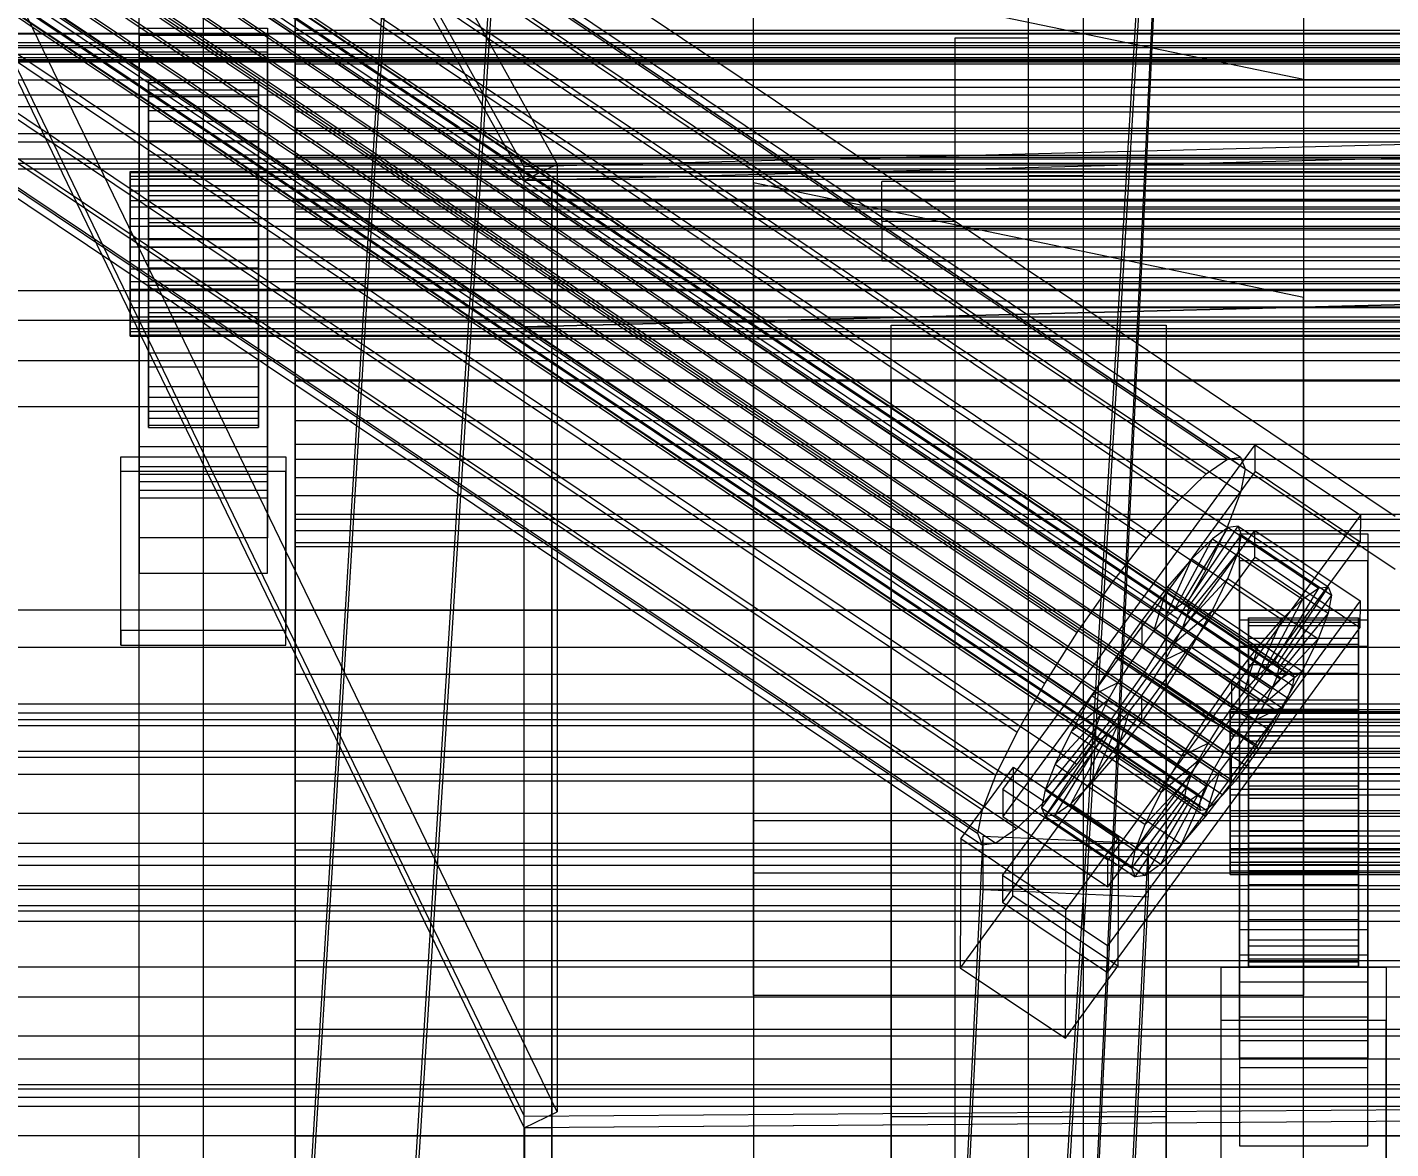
# Model space of a CAD drawing. Header units: millimetres. Extents: x -1970 to 34302, y -65268 to 6837.
# Drawn here: x -279.2 to -130.5, y -35176.5 to -35054.3 of the extents above; entities that cross this region are included whole.
import ezdxf

# ---------------------------------------------------------------- set-up
doc = ezdxf.new("R2010")
doc.units = ezdxf.units.MM
for name, color, linetype, lineweight in [('COTAS_O', 1, 'Continuous', 0), ('COTAS_P', 1, 'Continuous', 0), ('frontal_C01', 7, 'Continuous', 0), ('frontal_C02', 7, 'Continuous', 0), ('frontal_C05', 7, 'Continuous', 0), ('frontal_C07', 7, 'Continuous', 0), ('frontal_mezcladora', 7, 'Continuous', 0), ('frontal_mix-C02', 7, 'Continuous', 0), ('frontal_tolva-C01', 7, 'Continuous', 0), ('frontal_tolva_provisional', 7, 'Continuous', 0)]:
    doc.layers.add(name, color=color, linetype=linetype, lineweight=lineweight)
doc.dimstyles.new('R19_100', dxfattribs={"dimtxt": 250, "dimasz": 150, "dimexe": 150, "dimexo": 80, "dimgap": 100, "dimtad": 1, "dimtih": 1, "dimtoh": 1, "dimdsep": 46, "dimcen": 0.09, "dimadec": 0, "dimazin": 0, "dimtfac": 1, "dimtdec": 4, "dimtofl": 0, "dimtmove": 0, "dimatfit": 3, "dimfxl": 1, "dimtolj": 1, "dimtzin": 0, "dimarcsym": 0})

# ---------------------------------------------------------------- blocks, each defined once
blk = doc.blocks.new('*D41')
at = {"layer": 'COTAS_O', "color": 0, "lineweight": -2, "transparency": 16777216}
for p, q in [((-1480, -35920), (-1480, -35150)), ((490, -35920), (490, -35150)), ((-1330, -35300), (340, -35300))]:
    blk.add_line(p, q, dxfattribs=at)
at = {"layer": 'COTAS_O', "color": 0, "transparency": 16777216}
for points in [[(-1330, -35275), (-1330, -35325), (-1480, -35300)], [(340, -35275), (340, -35325), (490, -35300)]]:
    blk.add_solid(points, dxfattribs=at)
at = {"layer": 'Defpoints', "color": 0, "transparency": 16777216}
for p in [(490, -35300), (-1480, -36000), (490, -36000)]:
    blk.add_point(p, dxfattribs=at)
blk = doc.blocks.new('*D42')
at = {"layer": 'COTAS_P', "color": 0, "lineweight": -2, "transparency": 16777216}
for p, q in [((-724, -34900), (46, -34900)), ((-104, -35850), (-104, -35050)), ((-724, -36000), (46, -36000))]:
    blk.add_line(p, q, dxfattribs=at)
at = {"layer": 'COTAS_P', "color": 0, "transparency": 16777216}
for points in [[(-129, -35050), (-79, -35050), (-104, -34900)], [(-129, -35850), (-79, -35850), (-104, -36000)]]:
    blk.add_solid(points, dxfattribs=at)
at = {"layer": 'Defpoints', "color": 0, "transparency": 16777216}
for p in [(-804, -34900), (-104, -34900), (-804, -36000)]:
    blk.add_point(p, dxfattribs=at)
blk = doc.blocks.new('*D43')
at = {"layer": 'COTAS_P', "color": 0, "lineweight": -2, "transparency": 16777216}
for p, q in [((-804, -35920), (-804, -35150)), ((804, -35920), (804, -35150)), ((-654, -35300), (654, -35300))]:
    blk.add_line(p, q, dxfattribs=at)
at = {"layer": 'COTAS_P', "color": 0, "transparency": 16777216}
for points in [[(-654, -35275), (-654, -35325), (-804, -35300)], [(654, -35275), (654, -35325), (804, -35300)]]:
    blk.add_solid(points, dxfattribs=at)
at = {"layer": 'Defpoints', "color": 0, "transparency": 16777216}
for p in [(804, -35300), (-804, -36000), (804, -36000)]:
    blk.add_point(p, dxfattribs=at)

msp = doc.modelspace()

# ---------------------------------------------------------------- linework, layer by layer
at = {"layer": 'frontal_C01'}
for p, q in [((-250, -32681.31), (-250, -35586.788)), ((-250, -35591.549), (-250, -32686.07)), ((-228.298, -34851.15), (-250, -35207.289)), ((-250, -35213.008), (-228.298, -34856.869)), ((-200, -35140.788), (-200, -35028.389)), ((-200, -35146.504), (-200, -35034.104)), ((-140, -35040.88), (-140, -35140.788)), ((-140, -35046.596), (-140, -35146.504)), ((-140, -35046.596), (-140, -35059.932)), ((-200, -35159.839), (-200, -35047.44)), ((-200, -35047.44), (-140, -35059.932)), ((-200, -35071.254), (-200, -35047.44)), ((-140, -35059.932), (-140, -35159.839)), ((-140, -35059.932), (-140, -35083.745)), ((-140, -35083.745), (-200, -35071.254)), ((-200, -35071.254), (-200, -35183.653)), ((-140, -35183.653), (-140, -35083.745)), ((-185, -35092.828), (-185, -35086.74)), ((-185, -35086.74), (-155, -35086.74)), ((-185, -35483.3), (-185, -35086.74)), ((-155, -35086.74), (-155, -35092.828)), ((-155, -35086.74), (-155, -35483.3)), ((-155, -35092.828), (-185, -35092.828)), ((-185, -35092.828), (-185, -35489.388)), ((-155, -35489.388), (-155, -35092.828)), ((-140, -35140.788), (-200, -35140.788)), ((-200, -35140.788), (-200, -35146.504)), ((-140, -35146.504), (-140, -35140.788)), ((-140, -35146.504), (-200, -35146.504)), ((-200, -35146.504), (-200, -35159.839)), ((-140, -35159.839), (-140, -35146.504)), ((-140, -35159.839), (-200, -35159.839)), ((-200, -35159.839), (-200, -35183.653)), ((-140, -35183.653), (-140, -35159.839)), ((-185, -35179.112), (-185, -35173.024)), ((-185, -35173.024), (-155, -35173.024)), ((-185, -35570.047), (-185, -35173.024)), ((-155, -35173.024), (-155, -35179.112)), ((-155, -35173.024), (-155, -35570.047))]:
    msp.add_line(p, q, dxfattribs=at)
at = {"layer": 'frontal_C02'}
for p, q in [((-250, -32976.99), (-250, -35767.535)), ((-250, -35772.314), (-250, -32981.769)), ((-332.629, -34977.866), (-148.32, -35101.35)), ((-331.181, -34977.669), (-146.872, -35101.153)), ((-334.938, -34979.49), (-150.629, -35102.974)), ((-330.692, -34978.913), (-146.383, -35102.397)), ((-355.017, -34981.438), (-141.218, -35124.679)), ((-356.348, -34982.083), (-142.549, -35125.324)), ((-355.53, -34981.508), (-141.731, -35124.749)), ((-355.022, -34982.799), (-141.224, -35126.041)), ((-354.844, -34981.879), (-141.045, -35125.12)), ((-337.95, -34982.43), (-153.641, -35105.914)), ((-331.197, -34981.512), (-146.887, -35104.996)), ((-357.415, -34983.125), (-143.617, -35126.366)), ((-355.541, -34984.138), (-141.742, -35127.379)), ((-358.659, -34984.562), (-144.861, -35127.804)), ((-356.363, -34985.803), (-142.565, -35129.044)), ((-332.659, -34985.29), (-148.35, -35108.774)), ((-146.196, -35129.538), (-359.995, -34986.297)), ((-341.461, -34986.487), (-157.152, -35109.971)), ((-361.332, -34988.211), (-147.533, -35131.452)), ((-357.434, -34987.681), (-143.635, -35130.922)), ((-362.578, -34990.174), (-148.779, -35133.415)), ((-358.68, -34989.644), (-144.881, -35132.885)), ((-334.981, -34989.989), (-150.672, -35113.473)), ((-360.017, -34991.558), (-146.218, -35134.799)), ((-160.922, -35114.866), (-345.231, -34991.382)), ((-363.648, -34992.051), (-149.85, -35135.293)), ((-361.352, -34993.292), (-147.554, -35136.534)), ((-364.471, -34993.716), (-150.672, -35136.958)), ((-362.596, -34994.73), (-148.798, -35137.971)), ((-365.168, -34995.976), (-151.369, -35139.217)), ((-364.989, -34995.055), (-151.191, -35138.296)), ((-364.482, -34996.347), (-150.683, -35139.588)), ((-363.664, -34995.771), (-149.865, -35139.013)), ((-338.003, -34995.288), (-153.694, -35118.772)), ((-364.995, -34996.416), (-151.196, -35139.658)), ((-349.002, -34996.784), (-164.693, -35120.268)), ((-341.52, -35000.828), (-157.211, -35124.312)), ((-352.519, -35002.323), (-168.21, -35125.807)), ((-345.291, -35006.229), (-160.982, -35129.713)), ((-355.541, -35007.623), (-171.232, -35131.107)), ((-349.061, -35011.125), (-164.752, -35134.609)), ((-357.863, -35012.322), (-173.554, -35135.806)), ((-352.572, -35015.181), (-168.263, -35138.665)), ((-359.326, -35016.1), (-175.016, -35139.584)), ((-355.584, -35018.122), (-171.275, -35141.606)), ((-359.83, -35018.699), (-175.521, -35142.183)), ((-359.341, -35019.942), (-175.032, -35143.426)), ((-357.893, -35019.745), (-173.584, -35143.229)), ((-228.298, -35041.759), (-250, -35386.528)), ((-130, -35107.617), (-228.298, -35041.759)), ((-250, -35392.269), (-228.298, -35047.5)), ((-228.298, -35047.5), (-130, -35113.358)), ((-311.15, -35056.257), (311.15, -35056.257)), ((-311.15, -35057.787), (311.15, -35057.787)), ((-311.15, -35061.654), (311.15, -35061.654)), ((-311.15, -35062.904), (311.15, -35062.904)), ((-311.15, -35065.872), (311.15, -35065.872)), ((-311.15, -35066.755), (311.15, -35066.755)), ((-311.15, -35068.621), (311.15, -35068.621)), ((-311.15, -35069.078), (311.15, -35069.078)), ((-311.15, -35069.714), (311.15, -35069.714)), ((-172.809, -35137.378), (-145.277, -35099.785)), ((-145.289, -35102.708), (-145.277, -35099.785)), ((-145.277, -35099.785), (-133.809, -35107.469)), ((-150.629, -35102.974), (-148.32, -35101.35)), ((-148.32, -35101.35), (-146.872, -35101.153)), ((-146.872, -35101.153), (-146.383, -35102.397)), ((-145.289, -35102.708), (-172.821, -35140.301)), ((-153.641, -35105.914), (-150.629, -35102.974)), ((-146.383, -35102.397), (-146.887, -35104.996)), ((-133.821, -35110.392), (-145.289, -35102.708)), ((-157.152, -35109.971), (-153.641, -35105.914)), ((-146.887, -35104.996), (-148.35, -35108.774)), ((-133.809, -35107.469), (-161.341, -35145.062)), ((-133.809, -35107.469), (-133.821, -35110.392)), ((-172.847, -35146.731), (-145.315, -35109.138)), ((-153.199, -35117.066), (-148.226, -35108.822)), ((-152.686, -35116.996), (-147.143, -35108.674)), ((-148.35, -35108.774), (-150.672, -35113.473)), ((-148.226, -35108.822), (-149.953, -35110.036)), ((-147.143, -35108.674), (-148.226, -35108.822)), ((-148.226, -35108.822), (-138.396, -35115.408)), ((-147.143, -35108.674), (-137.313, -35115.26)), ((-146.777, -35109.605), (-147.143, -35108.674)), ((-145.327, -35112.061), (-145.315, -35109.138)), ((-145.315, -35109.138), (-133.847, -35116.821)), ((-161.353, -35147.985), (-133.821, -35110.392)), ((-160.922, -35114.866), (-157.152, -35109.971)), ((-154.017, -35117.641), (-149.953, -35110.036)), ((-152.513, -35117.436), (-146.777, -35109.605)), ((-149.953, -35110.036), (-152.207, -35112.236)), ((-149.953, -35110.036), (-140.123, -35116.622)), ((-147.155, -35111.549), (-146.777, -35109.605)), ((-147, -35112.438), (-147, -35109.516)), ((-147, -35109.516), (-133, -35109.516)), ((-147, -35155.42), (-147, -35109.516)), ((-146.777, -35109.605), (-136.948, -35116.19)), ((-133, -35109.516), (-133, -35112.438)), ((-133, -35109.516), (-133, -35155.42)), ((-145.327, -35112.061), (-172.859, -35149.654)), ((-155.085, -35118.683), (-152.207, -35112.236)), ((-152.207, -35112.236), (-154.833, -35115.27)), ((-152.692, -35118.357), (-147.155, -35111.549)), ((-152.207, -35112.236), (-142.377, -35118.822)), ((-148.249, -35114.375), (-147.155, -35111.549)), ((-147.155, -35111.549), (-137.325, -35118.135)), ((-133.859, -35119.744), (-145.327, -35112.061)), ((-150.672, -35113.473), (-153.694, -35118.772)), ((-133, -35112.438), (-147, -35112.438)), ((-147, -35112.438), (-147, -35158.342)), ((-133, -35158.342), (-133, -35112.438)), ((-164.693, -35120.268), (-160.922, -35114.866)), ((-154.833, -35115.27), (-157.653, -35118.932)), ((-156.329, -35120.12), (-154.833, -35115.27)), ((-154.833, -35115.27), (-145.003, -35121.856)), ((-153.21, -35119.696), (-148.249, -35114.375)), ((-149.985, -35117.89), (-148.249, -35114.375)), ((-148.249, -35114.375), (-138.419, -35120.961)), ((-137.313, -35115.26), (-142.856, -35123.582)), ((-138.396, -35115.408), (-137.313, -35115.26)), ((-137.313, -35115.26), (-136.948, -35116.19)), ((-133.847, -35116.821), (-161.379, -35154.414)), ((-140.123, -35116.622), (-144.188, -35124.227)), ((-138.396, -35115.408), (-143.369, -35123.651)), ((-136.948, -35116.19), (-142.683, -35124.022)), ((-142.377, -35118.822), (-140.123, -35116.622)), ((-140.123, -35116.622), (-138.396, -35115.408)), ((-136.948, -35116.19), (-137.325, -35118.135)), ((-133.847, -35116.821), (-133.859, -35119.744)), ((-155.085, -35118.683), (-154.017, -35117.641)), ((-154.033, -35121.361), (-149.985, -35117.89)), ((-154.017, -35117.641), (-153.199, -35117.066)), ((-144.188, -35124.227), (-154.017, -35117.641)), ((-153.199, -35117.066), (-152.686, -35116.996)), ((-143.369, -35123.651), (-153.199, -35117.066)), ((-152.513, -35117.436), (-152.692, -35118.357)), ((-142.856, -35123.582), (-152.686, -35116.996)), ((-152.686, -35116.996), (-152.513, -35117.436)), ((-142.683, -35124.022), (-152.513, -35117.436)), ((-152.246, -35121.854), (-149.985, -35117.89)), ((-149.985, -35117.89), (-140.156, -35124.475)), ((-137.325, -35118.135), (-142.862, -35124.943)), ((-137.325, -35118.135), (-138.419, -35120.961)), ((-161.391, -35157.337), (-133.859, -35119.744)), ((-157.653, -35118.932), (-160.474, -35122.973)), ((-157.653, -35118.932), (-157.665, -35121.855)), ((-147.823, -35125.518), (-157.653, -35118.932)), ((-153.694, -35118.772), (-157.211, -35124.312)), ((-156.329, -35120.12), (-155.085, -35118.683)), ((-145.255, -35125.269), (-155.085, -35118.683)), ((-153.21, -35119.696), (-154.033, -35121.361)), ((-152.692, -35118.357), (-153.21, -35119.696)), ((-143.38, -35126.282), (-153.21, -35119.696)), ((-142.862, -35124.943), (-152.692, -35118.357)), ((-147, -35121.791), (-147, -35118.868)), ((-147, -35118.868), (-133, -35118.868)), ((-147, -35164.772), (-147, -35118.868)), ((-146, -35128.654), (-146, -35118.66)), ((-146, -35118.66), (-146, -35119.136)), ((-146, -35118.66), (-134, -35118.66)), ((-146, -35119.478), (-146, -35118.66)), ((-146, -35128.88), (-146, -35119.136)), ((-146, -35119.136), (-146, -35120.874)), ((-146, -35119.136), (-134, -35119.136)), ((-146, -35129.042), (-146, -35119.478)), ((-146, -35119.478), (-134, -35119.478)), ((-146, -35121.535), (-146, -35119.478)), ((-142.377, -35118.822), (-145.255, -35125.269)), ((-145.003, -35121.856), (-142.377, -35118.822)), ((-134, -35119.136), (-134, -35118.66)), ((-134, -35118.66), (-134, -35128.654)), ((-134, -35118.66), (-134, -35119.478)), ((-134, -35120.874), (-134, -35119.136)), ((-134, -35119.136), (-134, -35128.88)), ((-134, -35119.478), (-134, -35129.042)), ((-134, -35119.478), (-134, -35121.535)), ((-133, -35118.868), (-133, -35121.791)), ((-133, -35118.868), (-133, -35164.772)), ((-168.21, -35125.807), (-164.693, -35120.268)), ((-157.665, -35121.855), (-156.329, -35120.12)), ((-146.499, -35126.706), (-156.329, -35120.12)), ((-146, -35129.703), (-146, -35120.874)), ((-146, -35120.874), (-146, -35123.755)), ((-146, -35120.874), (-134, -35120.874)), ((-138.419, -35120.961), (-143.38, -35126.282)), ((-138.419, -35120.961), (-140.156, -35124.475)), ((-134, -35123.755), (-134, -35120.874)), ((-134, -35120.874), (-134, -35129.703)), ((-159.001, -35123.769), (-157.665, -35121.855)), ((-157.665, -35121.855), (-147.835, -35128.441)), ((-154.033, -35121.361), (-155.103, -35123.239)), ((-155.103, -35123.239), (-152.246, -35121.854)), ((-154.877, -35125.998), (-152.246, -35121.854)), ((-144.203, -35127.947), (-154.033, -35121.361)), ((-152.246, -35121.854), (-142.416, -35128.44)), ((-147.823, -35125.518), (-145.003, -35121.856)), ((-133, -35121.791), (-147, -35121.791)), ((-147, -35121.791), (-147, -35167.695)), ((-145.003, -35121.856), (-146.499, -35126.706)), ((-146, -35130.016), (-146, -35121.535)), ((-146, -35121.535), (-134, -35121.535)), ((-146, -35124.689), (-146, -35121.535)), ((-134, -35121.535), (-134, -35130.016)), ((-134, -35121.535), (-134, -35124.689)), ((-133, -35167.695), (-133, -35121.791)), ((-160.474, -35122.973), (-163.105, -35127.116)), ((-159.001, -35123.769), (-160.474, -35122.973)), ((-160.474, -35122.973), (-150.644, -35129.559)), ((-160.247, -35125.732), (-159.001, -35123.769)), ((-149.171, -35130.355), (-159.001, -35123.769)), ((-155.103, -35123.239), (-156.35, -35125.202)), ((-145.274, -35129.825), (-155.103, -35123.239)), ((-146, -35131.067), (-146, -35123.755)), ((-146, -35123.755), (-146, -35127.582)), ((-146, -35123.755), (-134, -35123.755)), ((-144.188, -35124.227), (-145.255, -35125.269)), ((-143.369, -35123.651), (-144.188, -35124.227)), ((-142.856, -35123.582), (-143.369, -35123.651)), ((-142.862, -35124.943), (-142.683, -35124.022)), ((-142.683, -35124.022), (-142.856, -35123.582)), ((-134, -35127.582), (-134, -35123.755)), ((-134, -35123.755), (-134, -35131.067)), ((-160.247, -35125.732), (-163.105, -35127.116)), ((-161.318, -35127.609), (-160.247, -35125.732)), ((-157.211, -35124.312), (-160.982, -35129.713)), ((-150.417, -35132.317), (-160.247, -35125.732)), ((-156.35, -35125.202), (-157.686, -35127.116)), ((-156.35, -35125.202), (-154.877, -35125.998)), ((-146.52, -35131.787), (-156.35, -35125.202)), ((-150.644, -35129.559), (-147.823, -35125.518)), ((-147.835, -35128.441), (-147.823, -35125.518)), ((-145.255, -35125.269), (-146.499, -35126.706)), ((-146, -35131.51), (-146, -35124.689)), ((-146, -35124.689), (-134, -35124.689)), ((-146, -35128.727), (-146, -35124.689)), ((-140.156, -35124.475), (-144.203, -35127.947)), ((-143.617, -35126.366), (-142.549, -35125.324)), ((-143.38, -35126.282), (-142.862, -35124.943)), ((-142.549, -35125.324), (-141.731, -35124.749)), ((-140.156, -35124.475), (-142.416, -35128.44)), ((-141.731, -35124.749), (-141.218, -35124.679)), ((-141.045, -35125.12), (-141.224, -35126.041)), ((-141.218, -35124.679), (-141.045, -35125.12)), ((-134, -35124.689), (-134, -35131.51)), ((-134, -35124.689), (-134, -35128.727)), ((-171.232, -35131.107), (-168.21, -35125.807)), ((-163.105, -35127.116), (-165.365, -35131.081)), ((-163.105, -35127.116), (-153.275, -35133.702)), ((-157.686, -35127.116), (-159.022, -35128.85)), ((-157.698, -35130.038), (-154.877, -35125.998)), ((-157.686, -35127.116), (-157.698, -35130.038)), ((-147.856, -35133.701), (-157.686, -35127.116)), ((-154.877, -35125.998), (-145.047, -35132.583)), ((-146.499, -35126.706), (-147.835, -35128.441)), ((-144.861, -35127.804), (-143.617, -35126.366)), ((-144.203, -35127.947), (-143.38, -35126.282)), ((-141.224, -35126.041), (-141.742, -35127.379)), ((-161.318, -35127.609), (-165.365, -35131.081)), ((-162.14, -35129.274), (-161.318, -35127.609)), ((-151.488, -35134.195), (-161.318, -35127.609)), ((-147.835, -35128.441), (-149.171, -35130.355)), ((-148, -35129.042), (-148, -35128.654)), ((-148, -35128.654), (-148, -35128.88)), ((-148, -35128.654), (148, -35128.654)), ((-146.196, -35129.538), (-144.861, -35127.804)), ((-146, -35132.88), (-146, -35127.582)), ((-146, -35127.582), (-146, -35132.096)), ((-146, -35127.582), (-134, -35127.582)), ((-146, -35128.88), (-146, -35128.654)), ((-134, -35128.654), (-146, -35128.654)), ((-146, -35128.654), (-146, -35129.042)), ((-146, -35133.423), (-146, -35128.727)), ((-146, -35128.727), (-134, -35128.727)), ((-146, -35133.373), (-146, -35128.727)), ((-145.274, -35129.825), (-144.203, -35127.947)), ((-142.416, -35128.44), (-145.274, -35129.825)), ((-142.416, -35128.44), (-145.047, -35132.583)), ((-141.742, -35127.379), (-142.565, -35129.044)), ((-134, -35132.096), (-134, -35127.582)), ((-134, -35127.582), (-134, -35132.88)), ((-134, -35128.654), (-134, -35128.88)), ((-134, -35129.042), (-134, -35128.654)), ((-134, -35128.727), (-134, -35133.423)), ((-134, -35128.727), (-134, -35133.373)), ((-162.14, -35129.274), (-167.102, -35134.596)), ((-160.982, -35129.713), (-164.752, -35134.609)), ((-162.659, -35130.613), (-162.14, -35129.274)), ((-152.311, -35135.86), (-162.14, -35129.274)), ((-159.022, -35128.85), (-160.518, -35133.7)), ((-160.518, -35133.7), (-157.698, -35130.038)), ((-159.022, -35128.85), (-160.266, -35130.287)), ((-149.192, -35135.436), (-159.022, -35128.85)), ((-157.698, -35130.038), (-147.868, -35136.624)), ((-153.275, -35133.702), (-150.644, -35129.559)), ((-150.644, -35129.559), (-149.171, -35130.355)), ((-148, -35128.88), (-148, -35129.703)), ((-148, -35128.88), (148, -35128.88)), ((-148, -35130.016), (-148, -35129.042)), ((-148, -35129.042), (148, -35129.042)), ((-148, -35129.703), (-148, -35131.067)), ((-148, -35129.703), (148, -35129.703)), ((-148, -35131.51), (-148, -35130.016)), ((-148, -35130.016), (148, -35130.016)), ((-147.533, -35131.452), (-146.196, -35129.538)), ((-146.52, -35131.787), (-145.274, -35129.825)), ((-146, -35129.703), (-146, -35128.88)), ((-134, -35128.88), (-146, -35128.88)), ((-134, -35129.042), (-146, -35129.042)), ((-146, -35129.042), (-146, -35130.016)), ((-146, -35131.067), (-146, -35129.703)), ((-134, -35129.703), (-146, -35129.703)), ((-134, -35130.016), (-146, -35130.016)), ((-146, -35130.016), (-146, -35131.51)), ((-142.565, -35129.044), (-143.635, -35130.922)), ((-134, -35128.88), (-134, -35129.703)), ((-134, -35130.016), (-134, -35129.042)), ((-134, -35129.703), (-134, -35131.067)), ((-134, -35131.51), (-134, -35130.016)), ((-173.554, -35135.806), (-171.232, -35131.107)), ((-162.837, -35131.534), (-168.573, -35139.366)), ((-162.659, -35130.613), (-168.196, -35137.421)), ((-165.365, -35131.081), (-167.102, -35134.596)), ((-161.333, -35131.329), (-165.397, -35138.934)), ((-165.365, -35131.081), (-155.535, -35137.667)), ((-160.266, -35130.287), (-163.144, -35136.734)), ((-162.837, -35131.534), (-162.659, -35130.613)), ((-162.664, -35131.974), (-162.837, -35131.534)), ((-153.008, -35138.12), (-162.837, -35131.534)), ((-152.829, -35137.199), (-162.659, -35130.613)), ((-161.333, -35131.329), (-162.151, -35131.905)), ((-160.266, -35130.287), (-161.333, -35131.329)), ((-151.503, -35137.915), (-161.333, -35131.329)), ((-150.436, -35136.873), (-160.266, -35130.287)), ((-149.171, -35130.355), (-150.417, -35132.317)), ((-148.779, -35133.415), (-147.533, -35131.452)), ((-148, -35131.067), (-148, -35132.88)), ((-148, -35131.067), (148, -35131.067)), ((-148, -35133.423), (-148, -35131.51)), ((-148, -35131.51), (148, -35131.51)), ((-146, -35132.88), (-146, -35131.067)), ((-134, -35131.067), (-146, -35131.067)), ((-134, -35131.51), (-146, -35131.51)), ((-146, -35131.51), (-146, -35133.423)), ((-143.635, -35130.922), (-144.881, -35132.885)), ((-134, -35131.067), (-134, -35132.88)), ((-134, -35133.423), (-134, -35131.51)), ((-162.664, -35131.974), (-168.208, -35140.296)), ((-162.151, -35131.905), (-167.125, -35140.149)), ((-162.151, -35131.905), (-162.664, -35131.974)), ((-152.835, -35138.56), (-162.664, -35131.974)), ((-152.321, -35138.49), (-162.151, -35131.905)), ((-153.275, -35133.702), (-150.417, -35132.317)), ((-150.417, -35132.317), (-151.488, -35134.195)), ((-148, -35132.88), (-148, -35135.019)), ((-148, -35132.88), (148, -35132.88)), ((-145.047, -35132.583), (-147.868, -35136.624)), ((-147.856, -35133.701), (-146.52, -35131.787)), ((-145.047, -35132.583), (-146.52, -35131.787)), ((-144.881, -35132.885), (-146.218, -35134.799)), ((-146, -35132.096), (-146, -35135.019)), ((-134, -35132.096), (-146, -35132.096)), ((-146, -35132.096), (-146, -35136.988)), ((-146, -35135.019), (-146, -35132.88)), ((-134, -35132.88), (-146, -35132.88)), ((-134, -35135.019), (-134, -35132.096)), ((-134, -35136.988), (-134, -35132.096)), ((-134, -35132.88), (-134, -35135.019)), ((-164.752, -35134.609), (-168.263, -35138.665)), ((-167.102, -35134.596), (-168.196, -35137.421)), ((-167.102, -35134.596), (-157.272, -35141.181)), ((-163.144, -35136.734), (-160.518, -35133.7)), ((-160.518, -35133.7), (-150.688, -35140.286)), ((-155.535, -35137.667), (-153.275, -35133.702)), ((-155.535, -35137.667), (-151.488, -35134.195)), ((-151.488, -35134.195), (-152.311, -35135.86)), ((-149.85, -35135.293), (-148.779, -35133.415)), ((-149.192, -35135.436), (-147.856, -35133.701)), ((-148, -35135.623), (-148, -35133.423)), ((-148, -35133.423), (148, -35133.423)), ((-147.868, -35136.624), (-147.856, -35133.701)), ((-146, -35135.623), (-146, -35133.373)), ((-146, -35133.373), (-134, -35133.373)), ((-146, -35138.31), (-146, -35133.373)), ((-134, -35133.423), (-146, -35133.423)), ((-146, -35133.423), (-146, -35135.623)), ((-134, -35133.373), (-134, -35135.623)), ((-134, -35133.373), (-134, -35138.31)), ((-134, -35135.623), (-134, -35133.423)), ((-177.394, -35142.767), (-171.658, -35134.935)), ((-175.016, -35139.584), (-173.554, -35135.806)), ((-171.715, -35148.964), (-171.658, -35134.935)), ((-171.658, -35134.935), (-160.19, -35142.619)), ((-157.272, -35141.181), (-152.311, -35135.86)), ((-152.311, -35135.86), (-152.829, -35137.199)), ((-150.688, -35140.286), (-149.192, -35135.436)), ((-150.672, -35136.958), (-149.85, -35135.293)), ((-150.436, -35136.873), (-149.192, -35135.436)), ((-148, -35135.019), (-148, -35137.336)), ((148, -35135.019), (-148, -35135.019)), ((-148, -35137.962), (-148, -35135.623)), ((-148, -35135.623), (148, -35135.623)), ((-146.218, -35134.799), (-147.554, -35136.534)), ((-146, -35135.019), (-134, -35135.019)), ((-146, -35137.336), (-146, -35135.019)), ((-134, -35135.623), (-146, -35135.623)), ((-146, -35135.623), (-146, -35137.962)), ((-134, -35135.019), (-134, -35137.336)), ((-134, -35137.962), (-134, -35135.623)), ((-172.809, -35137.378), (-172.821, -35140.301)), ((-161.341, -35145.062), (-172.809, -35137.378)), ((-168.196, -35137.421), (-168.573, -35139.366)), ((-168.196, -35137.421), (-158.366, -35144.007)), ((-165.397, -35138.934), (-163.144, -35136.734)), ((-163.144, -35136.734), (-153.314, -35143.32)), ((-158.366, -35144.007), (-152.829, -35137.199)), ((-153.314, -35143.32), (-150.436, -35136.873)), ((-152.829, -35137.199), (-153.008, -35138.12)), ((-151.503, -35137.915), (-150.436, -35136.873)), ((-151.191, -35138.296), (-150.672, -35136.958)), ((-147.868, -35136.624), (-150.688, -35140.286)), ((-147.554, -35136.534), (-148.798, -35137.971)), ((-148, -35137.336), (-148, -35139.674)), ((-148, -35137.336), (148, -35137.336)), ((-146, -35137.336), (-146, -35136.988)), ((-146, -35136.988), (-146, -35141.925)), ((-146, -35136.988), (-134, -35136.988)), ((-146, -35139.674), (-146, -35137.336)), ((-134, -35137.336), (-146, -35137.336)), ((-134, -35141.925), (-134, -35136.988)), ((-134, -35136.988), (-134, -35137.336)), ((-134, -35137.336), (-134, -35139.674)), ((-168.263, -35138.665), (-171.275, -35141.606)), ((-167.125, -35140.149), (-165.397, -35138.934)), ((-165.397, -35138.934), (-155.567, -35145.52)), ((-158.743, -35145.952), (-153.008, -35138.12)), ((-158.378, -35146.882), (-152.835, -35138.56)), ((-157.295, -35146.734), (-152.321, -35138.49)), ((-157.272, -35141.181), (-155.535, -35137.667)), ((-155.567, -35145.52), (-151.503, -35137.915)), ((-153.008, -35138.12), (-152.835, -35138.56)), ((-152.835, -35138.56), (-152.321, -35138.49)), ((-152.321, -35138.49), (-151.503, -35137.915)), ((-151.369, -35139.217), (-151.191, -35138.296)), ((-149.865, -35139.013), (-150.683, -35139.588)), ((-148.798, -35137.971), (-149.865, -35139.013)), ((-148, -35140.279), (-148, -35137.962)), ((-148, -35137.962), (148, -35137.962)), ((-146, -35137.962), (-146, -35138.31)), ((-134, -35137.962), (-146, -35137.962)), ((-146, -35137.962), (-146, -35140.279)), ((-146, -35138.31), (-134, -35138.31)), ((-146, -35143.202), (-146, -35138.31)), ((-134, -35138.31), (-134, -35137.962)), ((-134, -35140.279), (-134, -35137.962)), ((-134, -35138.31), (-134, -35143.202)), ((-175.521, -35142.183), (-175.016, -35139.584)), ((-172.821, -35140.301), (-161.353, -35147.985)), ((-168.573, -35139.366), (-168.208, -35140.296)), ((-168.573, -35139.366), (-158.743, -35145.952)), ((-168.208, -35140.296), (-167.125, -35140.149)), ((-168.208, -35140.296), (-158.378, -35146.882)), ((-167.125, -35140.149), (-157.295, -35146.734)), ((-150.688, -35140.286), (-153.314, -35143.32)), ((-151.196, -35139.658), (-151.369, -35139.217)), ((-150.683, -35139.588), (-151.196, -35139.658)), ((-148, -35139.674), (-148, -35141.875)), ((-148, -35139.674), (148, -35139.674)), ((-148, -35142.417), (-148, -35140.279)), ((-148, -35140.279), (148, -35140.279)), ((-146, -35141.875), (-146, -35139.674)), ((-146, -35139.674), (-146, -35141.925)), ((-134, -35139.674), (-146, -35139.674)), ((-146, -35140.279), (-146, -35143.202)), ((-134, -35140.279), (-146, -35140.279)), ((-146, -35140.279), (-146, -35142.417)), ((-134, -35141.925), (-134, -35139.674)), ((-134, -35139.674), (-134, -35141.875)), ((-134, -35143.202), (-134, -35140.279)), ((-134, -35142.417), (-134, -35140.279)), ((-171.275, -35141.606), (-173.584, -35143.229)), ((-158.366, -35144.007), (-157.272, -35141.181)), ((-148, -35141.875), (-148, -35143.788)), ((-148, -35141.875), (148, -35141.875)), ((-146, -35143.788), (-146, -35141.875)), ((-146, -35141.875), (-146, -35146.571)), ((-134, -35141.875), (-146, -35141.875)), ((-146, -35141.925), (-146, -35146.571)), ((-146, -35141.925), (-134, -35141.925)), ((-134, -35146.571), (-134, -35141.875)), ((-134, -35141.875), (-134, -35143.788)), ((-134, -35146.571), (-134, -35141.925)), ((-177.811, -35201.848), (-174.943, -35142.471)), ((-177.394, -35142.767), (-177.451, -35156.796)), ((-165.926, -35150.451), (-177.394, -35142.767)), ((-175.032, -35143.426), (-175.521, -35142.183)), ((-173.584, -35143.229), (-175.032, -35143.426)), ((-174.943, -35148.317), (-174.943, -35142.471)), ((-174.943, -35142.471), (-156.962, -35143.265)), ((-160.19, -35142.619), (-165.926, -35150.451)), ((-160.19, -35142.619), (-160.247, -35156.647)), ((-156.962, -35143.265), (-159.83, -35202.642)), ((-156.962, -35143.265), (-156.962, -35149.112)), ((-153.314, -35143.32), (-155.567, -35145.52)), ((-148, -35144.23), (-148, -35142.417)), ((-148, -35142.417), (148, -35142.417)), ((-146, -35142.417), (-146, -35147.716)), ((-134, -35142.417), (-146, -35142.417)), ((-146, -35142.417), (-146, -35144.23)), ((-146, -35143.202), (-134, -35143.202)), ((-146, -35147.716), (-146, -35143.202)), ((-134, -35147.716), (-134, -35142.417)), ((-134, -35144.23), (-134, -35142.417)), ((-134, -35143.202), (-134, -35147.716)), ((-161.353, -35147.985), (-161.341, -35145.062)), ((-158.743, -35145.952), (-158.366, -35144.007)), ((-148, -35143.788), (-148, -35145.282)), ((-148, -35143.788), (148, -35143.788)), ((-148, -35145.595), (-148, -35144.23)), ((-148, -35144.23), (148, -35144.23)), ((-146, -35145.282), (-146, -35143.788)), ((-146, -35143.788), (-146, -35150.608)), ((-134, -35143.788), (-146, -35143.788)), ((-146, -35144.23), (-146, -35151.543)), ((-134, -35144.23), (-146, -35144.23)), ((-146, -35144.23), (-146, -35145.595)), ((-134, -35150.608), (-134, -35143.788)), ((-134, -35143.788), (-134, -35145.282)), ((-134, -35151.543), (-134, -35144.23)), ((-134, -35145.595), (-134, -35144.23)), ((-158.378, -35146.882), (-158.743, -35145.952)), ((-155.567, -35145.52), (-157.295, -35146.734)), ((-148, -35145.282), (-148, -35146.256)), ((-148, -35145.282), (148, -35145.282)), ((-148, -35146.418), (-148, -35145.595)), ((-148, -35145.595), (148, -35145.595)), ((-148, -35146.256), (-148, -35146.643)), ((-148, -35146.256), (148, -35146.256)), ((-148, -35146.643), (-148, -35146.418)), ((-148, -35146.418), (148, -35146.418)), ((-146, -35146.256), (-146, -35145.282)), ((-146, -35145.282), (-146, -35153.763)), ((-134, -35145.282), (-146, -35145.282)), ((-146, -35145.595), (-146, -35154.424)), ((-134, -35145.595), (-146, -35145.595)), ((-146, -35145.595), (-146, -35146.418)), ((-146, -35146.643), (-146, -35146.256)), ((-146, -35146.256), (-146, -35155.819)), ((-134, -35146.256), (-146, -35146.256)), ((-146, -35146.418), (-146, -35156.161)), ((-134, -35146.418), (-146, -35146.418)), ((-146, -35146.418), (-146, -35146.643)), ((-146, -35146.571), (-146, -35150.608)), ((-146, -35146.571), (-134, -35146.571)), ((-134, -35153.763), (-134, -35145.282)), ((-134, -35145.282), (-134, -35146.256)), ((-134, -35154.424), (-134, -35145.595)), ((-134, -35146.418), (-134, -35145.595)), ((-134, -35155.819), (-134, -35146.256)), ((-134, -35146.256), (-134, -35146.643)), ((-134, -35156.161), (-134, -35146.418)), ((-134, -35146.643), (-134, -35146.418)), ((-134, -35150.608), (-134, -35146.571)), ((-172.847, -35146.731), (-172.859, -35149.654)), ((-161.379, -35154.414), (-172.847, -35146.731)), ((-157.295, -35146.734), (-158.378, -35146.882)), ((-148, -35146.643), (148, -35146.643)), ((-146, -35146.643), (-146, -35156.637)), ((-134, -35146.643), (-146, -35146.643)), ((-146, -35147.716), (-134, -35147.716)), ((-146, -35151.543), (-146, -35147.716)), ((-134, -35156.637), (-134, -35146.643)), ((-134, -35147.716), (-134, -35151.543)), ((-177.811, -35207.694), (-174.943, -35148.317)), ((-171.715, -35148.964), (-177.451, -35156.796)), ((-156.962, -35149.112), (-174.943, -35148.317)), ((-160.247, -35156.647), (-171.715, -35148.964)), ((-159.83, -35208.488), (-156.962, -35149.112)), ((-172.859, -35149.654), (-161.391, -35157.337)), ((-165.983, -35164.479), (-165.926, -35150.451)), ((-146, -35150.608), (-146, -35153.763)), ((-146, -35150.608), (-134, -35150.608)), ((-134, -35153.763), (-134, -35150.608)), ((-146, -35151.543), (-134, -35151.543)), ((-146, -35154.424), (-146, -35151.543)), ((-134, -35151.543), (-134, -35154.424)), ((-147, -35166.659), (-147, -35152.63)), ((-147, -35152.63), (-133, -35152.63)), ((-147, -35162.194), (-147, -35152.63)), ((-146, -35153.763), (-146, -35155.819)), ((-146, -35153.763), (-134, -35153.763)), ((-134, -35155.819), (-134, -35153.763)), ((-133, -35152.63), (-133, -35166.659)), ((-133, -35152.63), (-133, -35162.194)), ((-161.391, -35157.337), (-161.379, -35154.414)), ((-133, -35155.42), (-147, -35155.42)), ((-147, -35155.42), (-147, -35158.342)), ((-146, -35154.424), (-134, -35154.424)), ((-146, -35156.161), (-146, -35154.424)), ((-134, -35154.424), (-134, -35156.161)), ((-133, -35158.342), (-133, -35155.42)), ((-177.451, -35156.796), (-165.983, -35164.479)), ((-165.983, -35164.479), (-160.247, -35156.647)), ((-149, -35162.567), (-149, -35156.722)), ((-149, -35156.722), (-131, -35156.722)), ((-149, -35202.244), (-149, -35156.722)), ((-146, -35155.819), (-146, -35156.637)), ((-146, -35155.819), (-134, -35155.819)), ((-146, -35156.161), (-134, -35156.161)), ((-146, -35156.637), (-146, -35156.161)), ((-146, -35156.637), (-134, -35156.637)), ((-134, -35156.637), (-134, -35155.819)), ((-134, -35156.161), (-134, -35156.637)), ((-131, -35156.722), (-131, -35162.567)), ((-131, -35156.722), (-131, -35202.244)), ((-147, -35158.342), (-133, -35158.342)), ((-131, -35162.567), (-149, -35162.567)), ((-149, -35208.089), (-149, -35162.567)), ((-133, -35162.194), (-147, -35162.194)), ((-147, -35162.194), (-147, -35176.222)), ((-133, -35176.222), (-133, -35162.194)), ((-131, -35208.089), (-131, -35162.567)), ((-133, -35164.772), (-147, -35164.772)), ((-147, -35164.772), (-147, -35167.695)), ((-133, -35167.695), (-133, -35164.772)), ((-133, -35166.659), (-147, -35166.659)), ((-147, -35166.659), (-147, -35176.222)), ((-133, -35176.222), (-133, -35166.659)), ((-147, -35167.695), (-133, -35167.695)), ((-147, -35176.222), (-133, -35176.222))]:
    msp.add_line(p, q, dxfattribs=at)
at = {"layer": 'frontal_C05'}
for p, q in [((-267, -35980), (-267, -35030)), ((-260, -35980), (-260, -35030))]:
    msp.add_line(p, q, dxfattribs=at)
at = {"layer": 'frontal_C07'}
for p, q in [((-250, -34874.757), (-250, -35224.757)), ((-250, -35229.741), (-250, -34879.741)), ((-250, -35069.263), (-250, -35041.102)), ((-250, -35075.243), (-250, -35047.082)), ((-250, -35050.068), (-250, -35054.604)), ((-250, -35057.608), (-250, -35051.125)), ((-250, -35058.245), (-250, -35052.643)), ((-267, -35055.168), (-267, -35054.363)), ((-267, -35054.363), (-253, -35054.363)), ((-267, -35102.208), (-267, -35054.363)), ((-253, -35054.363), (-253, -35055.168)), ((-253, -35054.363), (-253, -35102.208)), ((-250, -35053.66), (-250, -35059.97)), ((-350, -35054.913), (350, -35054.913)), ((-350, -35055), (350, -35055)), ((-253, -35055.168), (-267, -35055.168)), ((-267, -35055.168), (-267, -35103.012)), ((-253, -35103.012), (-253, -35055.168)), ((-250, -35054.604), (-250, -35060.801)), ((-250, -35054.604), (250, -35054.604)), ((-350, -35055.937), (350, -35055.937)), ((-350, -35056.488), (350, -35056.488)), ((-350, -35057.212), (350, -35057.212)), ((-267, -35057.743), (-267, -35056.938)), ((-267, -35056.938), (-253, -35056.938)), ((-267, -35104.782), (-267, -35056.938)), ((-253, -35056.938), (-253, -35057.743)), ((-253, -35056.938), (-253, -35104.782)), ((-350, -35057.559), (350, -35057.559)), ((-350, -35057.934), (350, -35057.934)), ((-350, -35058.052), (350, -35058.052)), ((-253, -35057.743), (-267, -35057.743)), ((-267, -35057.743), (-267, -35105.587)), ((-253, -35105.587), (-253, -35057.743)), ((-250, -35063.51), (-250, -35057.608)), ((-250, -35057.608), (250, -35057.608)), ((-250, -35065.26), (-250, -35058.245)), ((-250, -35058.245), (250, -35058.245)), ((-266, -35070.008), (-266, -35060.04)), ((-266, -35060.04), (-266, -35060.29)), ((-266, -35060.04), (-254, -35060.04)), ((-266, -35061.081), (-266, -35060.04)), ((-266, -35070.126), (-266, -35060.29)), ((-266, -35060.29), (-266, -35061.813)), ((-266, -35060.29), (-254, -35060.29)), ((-254, -35060.29), (-254, -35060.04)), ((-254, -35060.04), (-254, -35070.008)), ((-254, -35060.04), (-254, -35061.081)), ((-254, -35061.813), (-254, -35060.29)), ((-254, -35060.29), (-254, -35070.126)), ((-250, -35059.97), (-250, -35065.538)), ((-250, -35059.97), (250, -35059.97)), ((-266, -35070.501), (-266, -35061.081)), ((-266, -35061.081), (-254, -35061.081)), ((-266, -35063.342), (-266, -35061.081)), ((-254, -35061.081), (-254, -35070.501)), ((-254, -35061.081), (-254, -35063.342)), ((-250, -35060.801), (-250, -35068.236)), ((-250, -35060.801), (250, -35060.801)), ((-266, -35070.847), (-266, -35061.813)), ((-266, -35061.813), (-266, -35064.506)), ((-266, -35061.813), (-254, -35061.813)), ((-254, -35064.506), (-254, -35061.813)), ((-254, -35061.813), (-254, -35070.847)), ((-266, -35071.572), (-266, -35063.342)), ((-266, -35063.342), (-254, -35063.342)), ((-266, -35066.668), (-266, -35063.342)), ((-266, -35072.123), (-266, -35064.506)), ((-266, -35064.506), (-266, -35068.185)), ((-266, -35064.506), (-254, -35064.506)), ((-254, -35063.342), (-254, -35071.572)), ((-254, -35063.342), (-254, -35066.668)), ((-254, -35068.185), (-254, -35064.506)), ((-254, -35064.506), (-254, -35072.123)), ((-250, -35068.429), (-250, -35063.51)), ((-250, -35063.51), (250, -35063.51)), ((-250, -35073.21), (-250, -35065.26)), ((-250, -35065.26), (250, -35065.26)), ((-250, -35065.538), (-250, -35069.985)), ((-250, -35065.538), (250, -35065.538)), ((-266, -35073.147), (-266, -35066.668)), ((-266, -35066.668), (-254, -35066.668)), ((-266, -35070.833), (-266, -35066.668)), ((-254, -35066.668), (-254, -35073.147)), ((-254, -35066.668), (-254, -35070.833)), ((-266, -35073.866), (-266, -35068.185)), ((-266, -35068.185), (-266, -35072.6)), ((-266, -35068.185), (-254, -35068.185)), ((-254, -35072.6), (-254, -35068.185)), ((-254, -35068.185), (-254, -35073.866)), ((-250, -35068.236), (-250, -35076.404)), ((-250, -35068.236), (250, -35068.236)), ((-250, -35072.029), (-250, -35068.429)), ((-250, -35068.429), (250, -35068.429)), ((-268, -35070.501), (-268, -35070.008)), ((-268, -35070.008), (-268, -35070.126)), ((-268, -35070.008), (268, -35070.008)), ((-268, -35070.126), (-268, -35070.847)), ((-268, -35070.126), (268, -35070.126)), ((-268, -35071.572), (-268, -35070.501)), ((-268, -35070.501), (268, -35070.501)), ((-266, -35070.126), (-266, -35070.008)), ((-254, -35070.008), (-266, -35070.008)), ((-266, -35070.008), (-266, -35070.501)), ((-266, -35070.847), (-266, -35070.126)), ((-254, -35070.126), (-266, -35070.126)), ((-254, -35070.501), (-266, -35070.501)), ((-266, -35070.501), (-266, -35071.572)), ((-254, -35070.008), (-254, -35070.126)), ((-254, -35070.501), (-254, -35070.008)), ((-254, -35070.126), (-254, -35070.847)), ((-254, -35071.572), (-254, -35070.501)), ((-250, -35069.263), (0, -35069.263)), ((-250, -35075.243), (-250, -35069.263)), ((-250, -35069.985), (-250, -35073.007)), ((-250, -35069.985), (250, -35069.985)), ((-268, -35070.847), (-268, -35072.123)), ((-268, -35070.847), (268, -35070.847)), ((-268, -35073.147), (-268, -35071.572)), ((-268, -35071.572), (268, -35071.572)), ((-268, -35072.123), (-268, -35073.866)), ((-268, -35072.123), (268, -35072.123)), ((-266, -35075.12), (-266, -35070.833)), ((-266, -35070.833), (-254, -35070.833)), ((-266, -35075.554), (-266, -35070.833)), ((-266, -35072.123), (-266, -35070.847)), ((-254, -35070.847), (-266, -35070.847)), ((-254, -35071.572), (-266, -35071.572)), ((-266, -35071.572), (-266, -35073.147)), ((-266, -35073.866), (-266, -35072.123)), ((-254, -35072.123), (-266, -35072.123)), ((-254, -35070.833), (-254, -35075.12)), ((-254, -35070.833), (-254, -35075.554)), ((-254, -35070.847), (-254, -35072.123)), ((-254, -35073.147), (-254, -35071.572)), ((-254, -35072.123), (-254, -35073.866)), ((-250, -35074.065), (-250, -35072.029)), ((-250, -35072.029), (250, -35072.029)), ((-268, -35075.12), (-268, -35073.147)), ((-268, -35073.147), (268, -35073.147)), ((-266, -35075.957), (-266, -35072.6)), ((-266, -35072.6), (-266, -35077.45)), ((-266, -35072.6), (-254, -35072.6)), ((-254, -35073.147), (-266, -35073.147)), ((-266, -35073.147), (-266, -35075.12)), ((-254, -35077.45), (-254, -35072.6)), ((-254, -35072.6), (-254, -35075.957)), ((-254, -35075.12), (-254, -35073.147)), ((-250, -35073.007), (-250, -35074.399)), ((-250, -35073.007), (250, -35073.007)), ((-250, -35081.553), (-250, -35073.21)), ((-250, -35073.21), (250, -35073.21)), ((-268, -35073.866), (-268, -35075.957)), ((-268, -35073.866), (268, -35073.866)), ((-268, -35077.356), (-268, -35075.12)), ((-268, -35075.12), (268, -35075.12)), ((-266, -35075.957), (-266, -35073.866)), ((-254, -35073.866), (-266, -35073.866)), ((-254, -35075.12), (-266, -35075.12)), ((-266, -35075.12), (-266, -35077.356)), ((-254, -35073.866), (-254, -35075.957)), ((-254, -35077.356), (-254, -35075.12)), ((-250, -35074.399), (-250, -35074.065)), ((-250, -35074.065), (250, -35074.065)), ((-250, -35074.399), (250, -35074.399)), ((-268, -35075.957), (-268, -35078.254)), ((-268, -35075.957), (268, -35075.957)), ((-266, -35077.356), (-266, -35075.554)), ((-266, -35075.554), (-254, -35075.554)), ((-266, -35080.507), (-266, -35075.554)), ((-266, -35078.254), (-266, -35075.957)), ((-254, -35075.957), (-266, -35075.957)), ((-254, -35075.554), (-254, -35077.356)), ((-254, -35075.554), (-254, -35080.507)), ((-254, -35075.957), (-254, -35078.254)), ((0, -35075.243), (-250, -35075.243)), ((-250, -35076.229), (-250, -35075.243)), ((-250, -35075.243), (-250, -35079.352)), ((250, -35075.243), (-250, -35075.243)), ((-250, -35082.241), (-250, -35076.229)), ((250, -35076.229), (-250, -35076.229)), ((-250, -35076.404), (-250, -35084.747)), ((250, -35076.404), (-250, -35076.404)), ((-268, -35079.703), (-268, -35077.356)), ((-268, -35077.356), (268, -35077.356)), ((-254, -35077.356), (-266, -35077.356)), ((-266, -35077.356), (-266, -35079.703)), ((-266, -35077.45), (-266, -35078.254)), ((-254, -35077.45), (-266, -35077.45)), ((-266, -35077.45), (-266, -35082.403)), ((-254, -35079.703), (-254, -35077.356)), ((-254, -35078.254), (-254, -35077.45)), ((-254, -35082.403), (-254, -35077.45)), ((-268, -35078.254), (-268, -35080.601)), ((268, -35078.254), (-268, -35078.254)), ((-266, -35078.254), (-254, -35078.254)), ((-266, -35080.601), (-266, -35078.254)), ((-254, -35078.254), (-254, -35080.601)), ((-250, -35079.352), (-250, -35088.276)), ((250, -35079.352), (-250, -35079.352)), ((-268, -35082), (-268, -35079.703)), ((-268, -35079.703), (268, -35079.703)), ((-268, -35080.601), (-268, -35082.837)), ((-268, -35080.601), (268, -35080.601)), ((-266, -35079.703), (-266, -35080.507)), ((-254, -35079.703), (-266, -35079.703)), ((-266, -35079.703), (-266, -35082)), ((-266, -35080.507), (-254, -35080.507)), ((-266, -35085.357), (-266, -35080.507)), ((-266, -35082.837), (-266, -35080.601)), ((-266, -35080.601), (-266, -35082.403)), ((-254, -35080.601), (-266, -35080.601)), ((-254, -35080.507), (-254, -35079.703)), ((-254, -35082), (-254, -35079.703)), ((-254, -35080.507), (-254, -35085.357)), ((-254, -35082.403), (-254, -35080.601)), ((-254, -35080.601), (-254, -35082.837)), ((-268, -35084.091), (-268, -35082)), ((-268, -35082), (268, -35082)), ((-266, -35082), (-266, -35085.357)), ((-254, -35082), (-266, -35082)), ((-266, -35082), (-266, -35084.091)), ((-266, -35082.403), (-266, -35087.124)), ((-266, -35082.403), (-254, -35082.403)), ((-254, -35085.357), (-254, -35082)), ((-254, -35084.091), (-254, -35082)), ((-254, -35087.124), (-254, -35082.403)), ((-250, -35089.721), (-250, -35081.553)), ((-250, -35081.553), (250, -35081.553)), ((-250, -35092.872), (-250, -35082.241)), ((250, -35082.241), (-250, -35082.241)), ((350, -35083.006), (-350, -35083.006)), ((-268, -35082.837), (-268, -35084.81)), ((-268, -35082.837), (268, -35082.837)), ((-268, -35085.834), (-268, -35084.091)), ((-268, -35084.091), (268, -35084.091)), ((-266, -35084.81), (-266, -35082.837)), ((-266, -35082.837), (-266, -35087.124)), ((-254, -35082.837), (-266, -35082.837)), ((-266, -35084.091), (-266, -35089.772)), ((-254, -35084.091), (-266, -35084.091)), ((-266, -35084.091), (-266, -35085.834)), ((-254, -35087.124), (-254, -35082.837)), ((-254, -35082.837), (-254, -35084.81)), ((-254, -35089.772), (-254, -35084.091)), ((-254, -35085.834), (-254, -35084.091)), ((-268, -35084.81), (-268, -35086.385)), ((-268, -35084.81), (268, -35084.81)), ((-266, -35086.385), (-266, -35084.81)), ((-266, -35084.81), (-266, -35091.289)), ((-254, -35084.81), (-266, -35084.81)), ((-266, -35085.357), (-254, -35085.357)), ((-266, -35089.772), (-266, -35085.357)), ((-254, -35091.289), (-254, -35084.81)), ((-254, -35084.81), (-254, -35086.385)), ((-254, -35085.357), (-254, -35089.772)), ((-250, -35084.747), (-250, -35092.697)), ((-250, -35084.747), (250, -35084.747)), ((-350, -35086.225), (350, -35086.225)), ((-268, -35087.11), (-268, -35085.834)), ((-268, -35085.834), (268, -35085.834)), ((-268, -35086.385), (-268, -35087.456)), ((-268, -35086.385), (268, -35086.385)), ((-266, -35085.834), (-266, -35093.451)), ((-254, -35085.834), (-266, -35085.834)), ((-266, -35085.834), (-266, -35087.11)), ((-266, -35087.456), (-266, -35086.385)), ((-266, -35086.385), (-266, -35094.615)), ((-254, -35086.385), (-266, -35086.385)), ((-254, -35093.451), (-254, -35085.834)), ((-254, -35087.11), (-254, -35085.834)), ((-254, -35094.615), (-254, -35086.385)), ((-254, -35086.385), (-254, -35087.456)), ((-268, -35087.831), (-268, -35087.11)), ((-268, -35087.11), (268, -35087.11)), ((-268, -35087.456), (-268, -35087.949)), ((-268, -35087.456), (268, -35087.456)), ((-268, -35087.949), (-268, -35087.831)), ((-268, -35087.831), (268, -35087.831)), ((-268, -35087.949), (268, -35087.949)), ((-266, -35087.11), (-266, -35096.144)), ((-254, -35087.11), (-266, -35087.11)), ((-266, -35087.11), (-266, -35087.831)), ((-266, -35087.124), (-266, -35091.289)), ((-266, -35087.124), (-254, -35087.124)), ((-266, -35087.949), (-266, -35087.456)), ((-266, -35087.456), (-266, -35096.876)), ((-254, -35087.456), (-266, -35087.456)), ((-266, -35087.831), (-266, -35097.667)), ((-254, -35087.831), (-266, -35087.831)), ((-266, -35087.831), (-266, -35087.949)), ((-266, -35087.949), (-266, -35097.917)), ((-254, -35087.949), (-266, -35087.949)), ((-254, -35096.144), (-254, -35087.11)), ((-254, -35087.831), (-254, -35087.11)), ((-254, -35091.289), (-254, -35087.124)), ((-254, -35096.876), (-254, -35087.456)), ((-254, -35087.456), (-254, -35087.949)), ((-254, -35097.667), (-254, -35087.831)), ((-254, -35087.949), (-254, -35087.831)), ((-254, -35097.917), (-254, -35087.949)), ((-250, -35088.276), (-250, -35101.406)), ((250, -35088.276), (-250, -35088.276)), ((-266, -35089.772), (-254, -35089.772)), ((-266, -35093.451), (-266, -35089.772)), ((-254, -35089.772), (-254, -35093.451)), ((-250, -35097.156), (-250, -35089.721)), ((-250, -35089.721), (250, -35089.721)), ((430, -35090.648), (-430, -35090.648)), ((-266, -35091.289), (-266, -35094.615)), ((-266, -35091.289), (-254, -35091.289)), ((-254, -35094.615), (-254, -35091.289)), ((-250, -35092.697), (-250, -35099.712)), ((-250, -35092.697), (250, -35092.697)), ((-250, -35107.396), (-250, -35092.872)), ((250, -35092.872), (-250, -35092.872)), ((-266, -35093.451), (-254, -35093.451)), ((-266, -35096.144), (-266, -35093.451)), ((-254, -35093.451), (-254, -35096.144)), ((430, -35095.648), (-430, -35095.648)), ((-266, -35094.615), (-266, -35096.876)), ((-266, -35094.615), (-254, -35094.615)), ((-254, -35096.876), (-254, -35094.615)), ((-266, -35096.144), (-254, -35096.144)), ((-266, -35097.667), (-266, -35096.144)), ((-266, -35096.876), (-266, -35097.917)), ((-266, -35096.876), (-254, -35096.876)), ((-254, -35096.144), (-254, -35097.667)), ((-254, -35097.917), (-254, -35096.876)), ((-250, -35103.353), (-250, -35097.156)), ((-250, -35097.156), (250, -35097.156)), ((-266, -35097.667), (-254, -35097.667)), ((-266, -35097.917), (-266, -35097.667)), ((-266, -35097.917), (-254, -35097.917)), ((-254, -35097.667), (-254, -35097.917)), ((-267, -35103.835), (-267, -35099.973)), ((-267, -35099.973), (-253, -35099.973)), ((-267, -35109.94), (-267, -35099.973)), ((-253, -35099.973), (-253, -35103.835)), ((-253, -35099.973), (-253, -35109.94)), ((-250, -35099.712), (-250, -35105.314)), ((-250, -35099.712), (250, -35099.712)), ((-269, -35102.709), (-269, -35101.099)), ((-269, -35101.099), (-251, -35101.099)), ((-269, -35120.038), (-269, -35101.099)), ((-251, -35101.099), (-251, -35102.709)), ((-251, -35101.099), (-251, -35120.038)), ((-250, -35101.406), (-250, -35117.848)), ((250, -35101.406), (-250, -35101.406)), ((-251, -35102.709), (-269, -35102.709)), ((-269, -35121.647), (-269, -35102.709)), ((-253, -35102.208), (-267, -35102.208)), ((-267, -35102.208), (-267, -35103.012)), ((-267, -35103.012), (-253, -35103.012)), ((-253, -35103.012), (-253, -35102.208)), ((-251, -35121.647), (-251, -35102.709)), ((-250, -35107.889), (-250, -35103.353)), ((-250, -35103.353), (250, -35103.353)), ((-253, -35103.835), (-267, -35103.835)), ((-267, -35103.835), (-267, -35113.803)), ((-253, -35104.782), (-267, -35104.782)), ((-267, -35104.782), (-267, -35105.587)), ((-253, -35113.803), (-253, -35103.835)), ((-253, -35105.587), (-253, -35104.782)), ((-267, -35105.587), (-253, -35105.587)), ((-250, -35105.314), (-250, -35109.122)), ((-250, -35105.314), (250, -35105.314)), ((-250, -35124.823), (-250, -35107.396)), ((250, -35107.396), (-250, -35107.396)), ((-250, -35110.454), (-250, -35107.889)), ((-250, -35107.889), (250, -35107.889)), ((-250, -35109.122), (-250, -35110.875)), ((-250, -35109.122), (250, -35109.122)), ((-253, -35109.94), (-267, -35109.94)), ((-267, -35109.94), (-267, -35113.803)), ((-253, -35113.803), (-253, -35109.94)), ((-250, -35110.875), (-250, -35110.454)), ((-250, -35110.454), (250, -35110.454)), ((-250, -35110.875), (250, -35110.875)), ((-267, -35113.803), (-253, -35113.803)), ((-350, -35117.802), (350, -35117.802)), ((-250, -35117.848), (-250, -35136.48)), ((250, -35117.848), (-250, -35117.848)), ((-251, -35120.038), (-269, -35120.038)), ((-269, -35120.038), (-269, -35121.647)), ((-251, -35121.647), (-251, -35120.038)), ((350, -35121.889), (-350, -35121.889)), ((-269, -35121.647), (-251, -35121.647)), ((-250, -35143.966), (-250, -35124.823)), ((250, -35124.823), (-250, -35124.823)), ((420, -35128.071), (-420, -35128.071)), ((420, -35129.063), (-420, -35129.063)), ((350, -35129.763), (-350, -35129.763)), ((420, -35130.418), (-420, -35130.418)), ((420, -35133.242), (-420, -35133.242)), ((-350, -35133.85), (350, -35133.85)), ((420, -35135.746), (-420, -35135.746)), ((-250, -35136.48), (-250, -35156.034)), ((250, -35136.48), (-250, -35136.48)), ((420, -35139.973), (-420, -35139.973)), ((420, -35143.244), (-420, -35143.244)), ((-350, -35144.671), (350, -35144.671)), ((-250, -35163.52), (-250, -35143.966)), ((-250, -35143.966), (250, -35143.966)), ((430, -35145.648), (-430, -35145.648)), ((350, -35147.89), (-350, -35147.89)), ((-420, -35148.23), (420, -35148.23)), ((430, -35150.648), (-430, -35150.648)), ((420, -35151.77), (-420, -35151.77)), ((420, -35156.756), (-420, -35156.756)), ((-250, -35156.034), (-250, -35175.177)), ((250, -35156.034), (-250, -35156.034)), ((420, -35160.027), (-420, -35160.027)), ((420, -35164.254), (-420, -35164.254)), ((-250, -35182.152), (-250, -35163.52)), ((250, -35163.52), (-250, -35163.52)), ((420, -35166.758), (-420, -35166.758)), ((420, -35169.582), (-420, -35169.582)), ((420, -35170.937), (-420, -35170.937)), ((420, -35171.929), (-420, -35171.929)), ((-250, -35175.177), (-250, -35192.604)), ((250, -35175.177), (-250, -35175.177))]:
    msp.add_line(p, q, dxfattribs=at)
at = {"layer": 'frontal_mezcladora'}
msp.add_line((-750, -35060), (750, -35060), dxfattribs=at)
at = {"layer": 'frontal_mix-C02'}
for p, q in [((-170, -35248.836), (-150, -34915)), ((-150, -34915), (-170, -35336.026)), ((-150, -34919), (-170, -35252.836)), ((-170, -35340.026), (-150, -34919)), ((-170, -35220.431), (-170, -35040.431)), ((-170, -35070.431), (-170, -35040.431)), ((-164, -35220.431), (-164, -35040.431)), ((-164, -35070.431), (-164, -35040.431)), ((-178, -35055.431), (-170, -35055.431)), ((-178, -35205.431), (-178, -35055.431)), ((-170, -35205.431), (-170, -35055.431)), ((-170, -35070.431), (-164, -35070.431)), ((-186, -35075.431), (-186, -35071.101)), ((-178, -35071.101), (-186, -35071.101)), ((-178, -35075.431), (-178, -35071.101)), ((-186, -35075.431), (-186, -35079.761)), ((-186, -35075.431), (-178, -35075.431)), ((-178, -35079.761), (-178, -35075.431)), ((-178, -35079.761), (-186, -35079.761))]:
    msp.add_line(p, q, dxfattribs=at)
at = {"layer": 'frontal_tolva-C01'}
for p, q in [((-225, -35069.495), (-600, -34398.55)), ((-596.4, -34398.256), (-221.4, -35069.202)), ((-221.4, -35172.513), (-596.4, -34398.256)), ((-600, -34398.74), (-225, -35172.996)), ((-600, -34400), (-225, -35174.256)), ((-225, -35070.945), (-600, -34400)), ((225, -35058.095), (-225, -35069.495)), ((-225.024, -35070.945), (224.976, -35059.546)), ((-225, -35070.945), (225, -35059.546)), ((-225, -35070.945), (-221.4, -35069.202)), ((-221.4, -35069.202), (-221.4, -35172.513)), ((-225, -35070.945), (-225, -35069.495)), ((-225.024, -35086.945), (-225.024, -35070.945)), ((-225.024, -35070.945), (-225, -35070.945)), ((-225, -35174.256), (-225, -35070.945)), ((-225, -35086.945), (-225, -35070.945)), ((-225, -35070.945), (-222, -35070.945)), ((-222, -35174.256), (-222, -35070.945)), ((-222, -35070.945), (-222, -35086.945)), ((224.976, -35075.546), (-225.024, -35086.945)), ((-225, -35086.945), (225, -35075.546)), ((-225, -35086.945), (-225.024, -35086.945)), ((-225, -35190.256), (-225, -35086.945)), ((-225, -35086.945), (-222, -35086.945)), ((-222, -35086.945), (-222, -35190.256)), ((-225, -35172.996), (225, -35169.604)), ((225, -35170.864), (-225, -35174.256)), ((225.007, -35170.864), (-224.993, -35174.256)), ((-225, -35174.256), (-221.4, -35172.513)), ((-225, -35174.256), (-225, -35172.996)), ((-225, -35174.256), (-225, -35190.256)), ((-222, -35174.256), (-225, -35174.256)), ((-224.993, -35174.256), (-224.993, -35190.256)), ((-222, -35190.256), (-222, -35174.256))]:
    msp.add_line(p, q, dxfattribs=at)
at = {"layer": 'frontal_tolva_provisional'}
for p, q in [((-300, -35150), (300, -35150)), ((-290, -35170), (290, -35170)), ((290, -35175.142), (-290, -35175.142))]:
    msp.add_line(p, q, dxfattribs=at)

# ---------------------------------------------------------------- dimensions: what is measured, and where the dimension line sits
at = {"layer": 'COTAS_O'}
dim = msp.add_aligned_dim(p1=(-1480, -36000), p2=(490, -36000), distance=700, text='<> O', dimstyle='R19_100', dxfattribs=at)
dim.commit()
dim.dimension.update_dxf_attribs({"geometry": '*D41', "text_midpoint": (-495, -35300)})
at = {"layer": 'COTAS_P'}
for p2, distance, picture, middle in [((-804, -34900), -700, '*D42', (-104, -35450)), ((804, -36000), 700, '*D43', (0, -35300))]:
    dim = msp.add_aligned_dim(p1=(-804, -36000), p2=p2, distance=distance, text='<> P', dimstyle='R19_100', dxfattribs=at)
    dim.commit()
    dim.dimension.update_dxf_attribs({"geometry": picture, "text_midpoint": middle})

doc.saveas('drawing.dxf')
